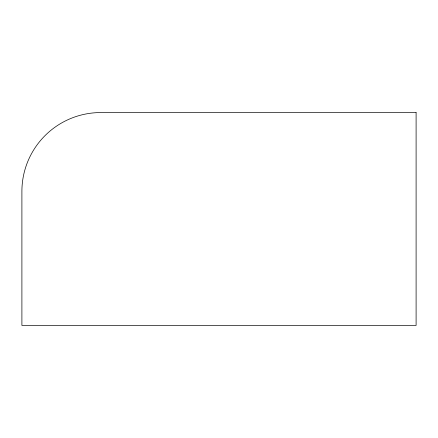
<?xml version="1.0" encoding="UTF-8"?>
<svg xmlns="http://www.w3.org/2000/svg" width="438" height="438" viewBox="0 0 438 438"><rect width="100%" height="100%" fill="white"/><g stroke="black" fill="none" stroke-linecap="round" stroke-linejoin="round"><path stroke-width="0.66" d="M416.1 112.566L100.74 112.566A78.84 78.84 0 0 0 21.9 191.406L21.9 325.434L416.1 325.434L416.1 112.566"/></g></svg>
